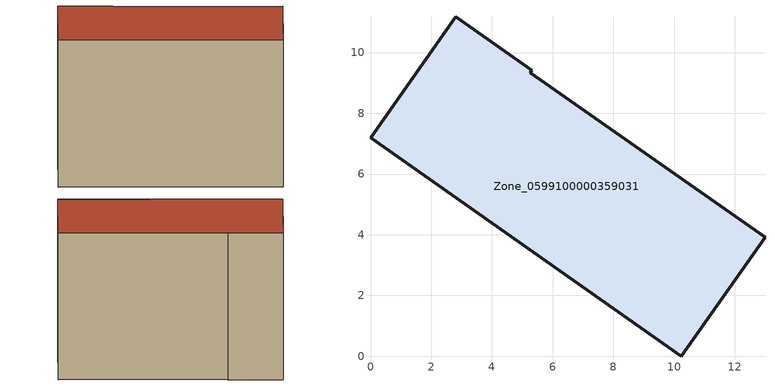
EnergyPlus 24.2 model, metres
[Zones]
Zone_0599100000359031
 floor ground (C_G): 0,7.2 2.8,11.18 5.31,9.42 5.26,9.33 12.99,3.92 10.23,0 z3.67
 wall outside (C_F): 2.8,11.18 0,7.2 10.23,0 12.99,3.92 5.26,9.33 5.31,9.42 2.8,11.18 z3.67:12.54
 roof outside (C_R): 0,7.2 10.23,0 12.99,3.92 5.26,9.33 5.31,9.42 2.8,11.18 z12.54
[BUILDING]
Pand.0599100000359031: North Axis=0; Terrain=City; Loads Convergence Tolerance Value=0.04; Temperature Convergence Tolerance Value=0.4; Solar Distribution=FullExterior; Maximum Number of Warmup Days=25; Minimum Number of Warmup Days=1
[Site:Location]
Rotterdam.The.Hague.AP_ZH_NLD Design_Conditions: Latitude=51.96; Longitude=4.45; Time Zone=1; Elevation=-4.5
[SITE:GROUNDTEMPERATURE:BUILDINGSURFACE]
18, 18, 18, 18, 18, 18, 18, 18, 18, 18, 18, 18
[MATERIAL] Thermal Absorptance=0.9; Solar Absorptance=0.7; Visible Absorptance=0.7
Name | Roughness | Thickness | Conductivity | Density | Specific Heat
G.TC.1992-2005 | MediumSmooth | 0.15 | 0.06 | 540 | 1210
F.TC.1992-2005 | Rough | 0.3 | 0.12 | 1920 | 840
R.TC.1992-2005 | MediumRough | 0.2 | 0.08 | 1500 | 1000
[CONSTRUCTION]
C_G: G.TC.1992-2005
C_F: F.TC.1992-2005
C_R: R.TC.1992-2005
[ZONE]
Zone_0599100000359031: Type=1; Multiplier=1; Ceiling Height=Autocalculate; Volume=Autocalculate; Floor Area=autocalculate; Part of Total Floor Area=Yes
[ZONEINFILTRATION:DESIGNFLOWRATE]
Infil_Zone_0599100000359031: Zone or ZoneList or Space or SpaceList=Zone_0599100000359031; Schedule=AlwaysOn; Design Flow Rate Calculation Method=Flow/Area; Flow Rate per Floor Area=0.0015; Constant Term Coefficient=1; Temperature Term Coefficient=0; Velocity Term Coefficient=0; Velocity Squared Term Coefficient=0
[HVACTEMPLATE:ZONE:IDEALLOADSAIRSYSTEM]
Zone_0599100000359031: Maximum Heating Supply Air Temperature=50; Minimum Cooling Supply Air Temperature=13; Maximum Heating Supply Air Humidity Ratio=0.0156; Minimum Cooling Supply Air Humidity Ratio=0.0077; Heating Limit=NoLimit; Cooling Limit=NoLimit; Dehumidification Control Type=ConstantSensibleHeatRatio; Cooling Sensible Heat Ratio=0.7; Dehumidification Setpoint=60; Humidification Control Type=None; Humidification Setpoint=30; Outdoor Air Method=None; Outdoor Air Flow Rate per Person=0.00944; Outdoor Air Flow Rate per Zone Floor Area=0; Outdoor Air Flow Rate per Zone=0; Demand Controlled Ventilation Type=None; Outdoor Air Economizer Type=NoEconomizer; Heat Recovery Type=None; Sensible Heat Recovery Effectiveness=0.7; Latent Heat Recovery Effectiveness=0.65
[ZONECONTROL:THERMOSTAT]
ThermostatControl_Zone_0599100000359031: Zone or ZoneList=Zone_0599100000359031; Control Type Schedule=DualSetpointControlType; Control 1=Thermostat_Zone_0599100000359031; Temperature Difference Between Cutout And Setpoint=0
[THERMOSTATSETPOINT:DUALSETPOINT]
Thermostat_Zone_0599100000359031: Heating Setpoint Temperature Schedule=HeatingSetpoint_Zone_0599100000359031; Cooling Setpoint Temperature Schedule=CoolingSetpoint_Zone_0599100000359031
[SCHEDULE:COMPACT]
HeatingSetpoint_Zone_0599100000359031: Through: 12/31, For: AllDays, Until: 24:00, 21
CoolingSetpoint_Zone_0599100000359031: Through: 12/31, For: AllDays, Until: 24:00, 24
DualSetpointControlType: Through: 12/31, For: AllDays, Until: 24:00, 4
AlwaysOn: Through: 12/31, For: AllDays, Until: 24:00, 1
